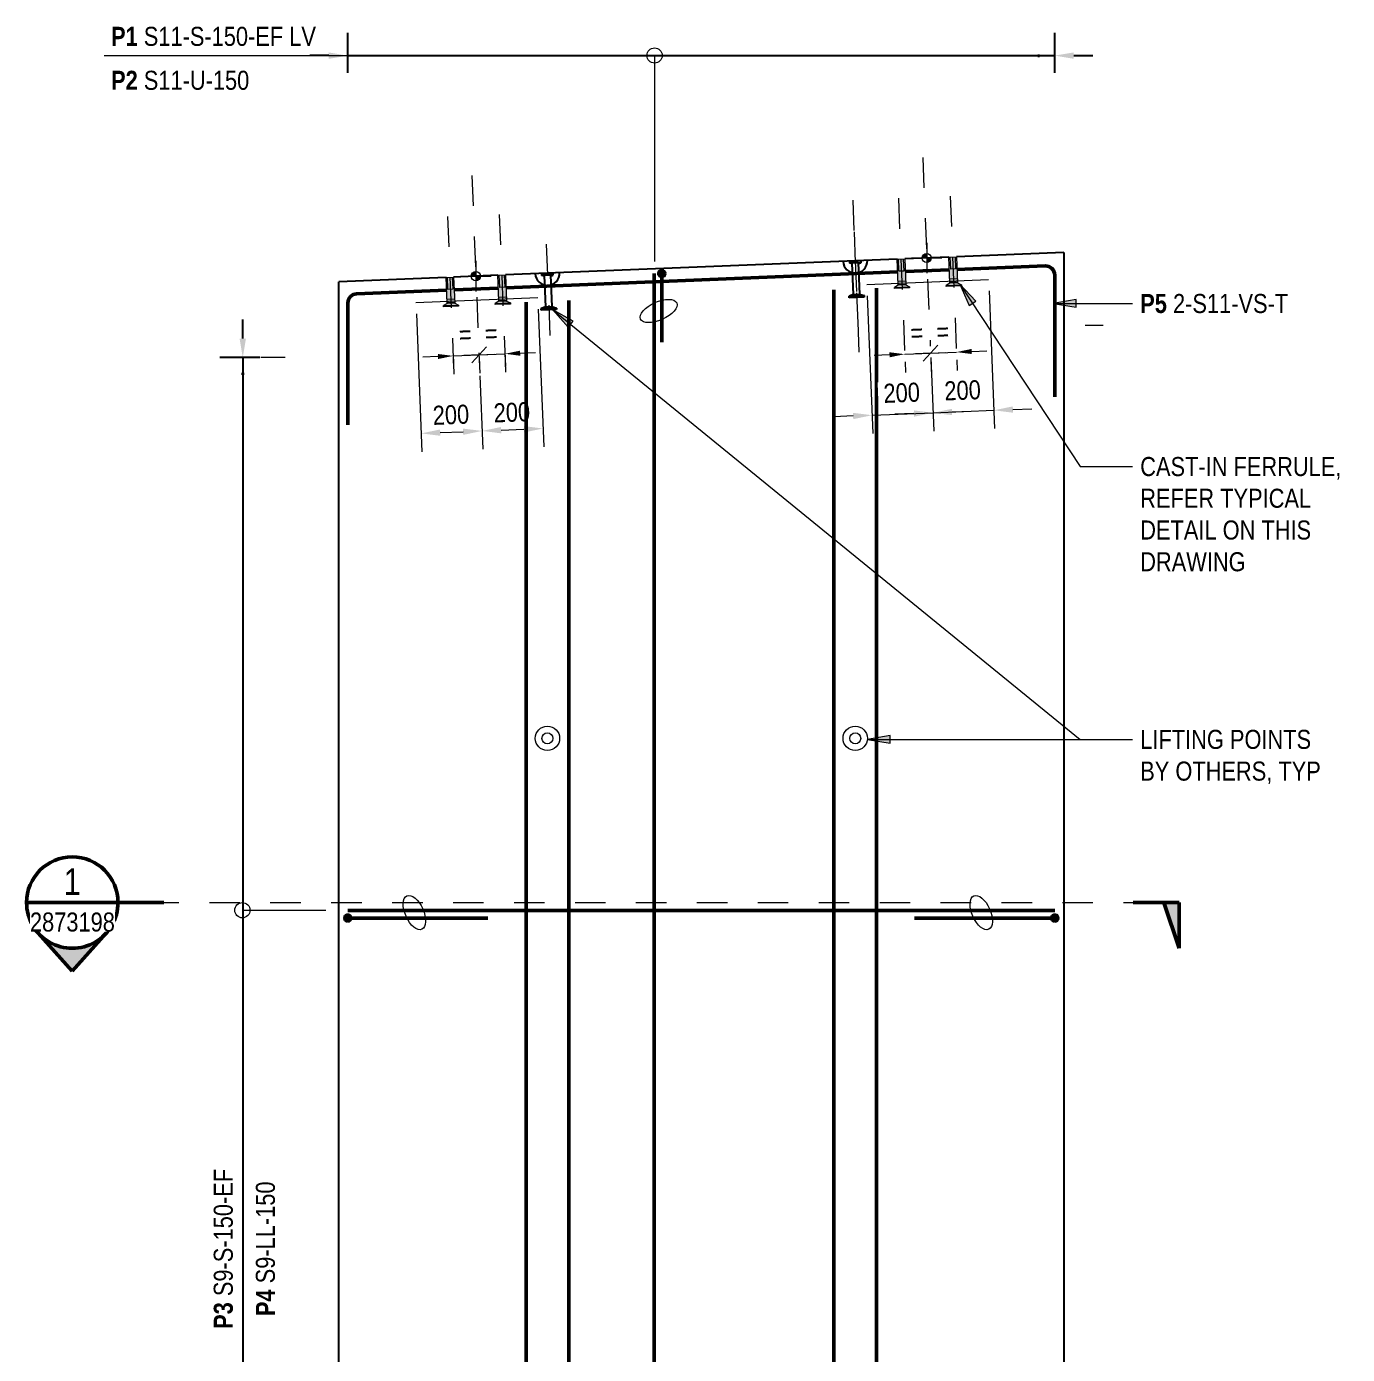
# Model space of a CAD drawing. Header units: metres. Extents: x 0.63 to 10.12, y 1.48 to 9.85.
# Drawn here: x 4.283 to 8.619, y 5.494 to 9.853 of the extents above; entities that cross this region are included whole.
import ezdxf

# ---------------------------------------------------------------- set-up
doc = ezdxf.new("R2010")
doc.units = ezdxf.units.M
for name, pattern in [('Dot_Section Line', [0.02, 0, -0.02]), ('JacobsCenter', [0.015, 0.009, -0.0015, 0.003, -0.0015]), ('JacobsDash', [0.0045, 0.003, -0.0015])]:
    doc.linetypes.add(name, pattern=pattern)
doc.layers.get('Defpoints').update_dxf_attribs({"color": 41})
for name, color, linetype, lineweight in [('A-ANNO-DIMS', 7, 'Continuous', 9), ('A-DETL', 7, 'Continuous', 13), ('A-DETL-GENF', 7, 'Continuous', 9), ('G-ANNO-SYMB', 7, 'Continuous', 9), ('G-ANNO-TEXT', 7, 'Continuous', 9)]:
    doc.layers.add(name, color=color, linetype=linetype, lineweight=lineweight)
doc.styles.add('Arial Narrow_1', font='ARIALN.TTF', dxfattribs={"height": 0.0625})
doc.styles.add('Arial Narrow_2', font='ARIALN.TTF', dxfattribs={"height": 0.0875})
doc.styles.add('Arial Narrow_B_1', font='ARIALNB.TTF', dxfattribs={"height": 0.0625})
doc.dimstyles.new('Dimension_Standard_O__mm_', dxfattribs={"dimscale": 0.3048, "dimtxt": 0.063964, "dimasz": 0.164042, "dimexe": 0.19685, "dimexo": 0.123031, "dimgap": 0.123031, "dimtad": 1, "dimdec": 0, "dimlfac": 1000, "dimzin": 0, "dimdsep": 46, "dimtxsty": 'Arial Narrow_1', "dimblk2": 'OBLIQUE', "dimsah": 1, "dimcen": 0.09, "dimaunit": 1, "dimadec": 4, "dimazin": 0, "dimtfac": 1, "dimtdec": 4, "dimtix": 1, "dimtmove": 0, "dimatfit": 3, "dimfxl": 1, "dimtvp": 1, "dimtfill": 1, "dimtolj": 1, "dimtzin": 0, "dimlwd": 18, "dimlwe": 18, "dimarcsym": 2})
doc.dimstyles.new('Dimension_Standard_O__mm__1', dxfattribs={"dimscale": 0.3048, "dimtxt": 0.063964, "dimasz": 0.164042, "dimexe": 0.19685, "dimexo": 0.123031, "dimgap": 0.123031, "dimtad": 1, "dimdec": 0, "dimlfac": 1000, "dimzin": 0, "dimdsep": 46, "dimtxsty": 'Arial Narrow_1', "dimblk1": 'OBLIQUE', "dimsah": 1, "dimcen": 0.09, "dimaunit": 1, "dimadec": 4, "dimazin": 0, "dimtfac": 1, "dimtdec": 4, "dimtix": 1, "dimtmove": 0, "dimatfit": 3, "dimfxl": 1, "dimtvp": 1, "dimtfill": 1, "dimtolj": 1, "dimtzin": 0, "dimlwd": 18, "dimlwe": 18, "dimarcsym": 2})
doc.dimstyles.new('Dimension_Standard_O__mm__2', dxfattribs={"dimscale": 0.3048, "dimtxt": 0.063964, "dimasz": 0.205052, "dimexe": 0.19685, "dimexo": 0.123031, "dimgap": 0.123031, "dimtad": 1, "dimdec": 0, "dimlfac": 1000, "dimzin": 0, "dimdsep": 46, "dimtxsty": 'Arial Narrow_1', "dimsah": 1, "dimcen": 0.09, "dimaunit": 1, "dimadec": 4, "dimazin": 0, "dimtfac": 1, "dimtdec": 4, "dimtix": 1, "dimtmove": 0, "dimatfit": 3, "dimfxl": 1, "dimtvp": 1, "dimtfill": 1, "dimtolj": 1, "dimtzin": 0, "dimlwd": 18, "dimlwe": 18, "dimarcsym": 2})
doc.dimstyles.new('Dimension_Standard_T__mm__1', dxfattribs={"dimscale": 0.3048, "dimtxt": 0.063964, "dimasz": 0.205052, "dimexe": 0.19685, "dimexo": 0.123031, "dimgap": 0.082021, "dimtad": 1, "dimdec": 0, "dimlfac": 1000, "dimzin": 0, "dimdsep": 46, "dimtxsty": 'Arial Narrow_1', "dimsah": 1, "dimcen": 0.09, "dimaunit": 1, "dimadec": 4, "dimazin": 0, "dimtfac": 1, "dimtdec": 4, "dimtix": 1, "dimtmove": 0, "dimatfit": 3, "dimfxl": 1, "dimtvp": 1, "dimtolj": 1, "dimtzin": 0, "dimlwd": 18, "dimlwe": 18, "dimarcsym": 2})
doc.dimstyles.new('Dimension_Standard_T_REO', dxfattribs={"dimscale": 0.3048, "dimtxt": 0.063964, "dimasz": 0.205052, "dimexe": 0.246063, "dimexo": 0.0625, "dimgap": 0.082021, "dimtad": 1, "dimdec": 0, "dimlfac": 1000, "dimzin": 0, "dimdsep": 46, "dimtxsty": 'Arial Narrow_1', "dimsah": 1, "dimcen": 0.09, "dimaunit": 1, "dimadec": 4, "dimazin": 0, "dimtfac": 1, "dimtdec": 4, "dimtix": 1, "dimtmove": 2, "dimatfit": 3, "dimfxl": 0.246063, "dimfxlon": 1, "dimtvp": 1, "dimtolj": 1, "dimtzin": 0, "dimlwd": 25, "dimlwe": 25, "dimarcsym": 2})

# ---------------------------------------------------------------- blocks, each defined once
blk = doc.blocks.new('Repeating Detail - N20-6253042-DRG-2873198 - TYPICAL PRECAST FASCIA PANEL DETAIL')
at = {"layer": 'A-DETL-GENF'}
blk.add_hatch(color=256, dxfattribs=at).paths.add_polyline_path([(0, 0.01), (-0.0026, 0.0097), (-0.005, 0.0087), (-0.0071, 0.0071), (-0.0087, 0.005), (-0.0097, 0.0026), (-0.01, 0), (-0.0097, -0.0026), (-0.0087, -0.005), (-0.0071, -0.0071), (-0.005, -0.0087), (-0.0026, -0.0097), (0, -0.01), (0.0026, -0.0097), (0.005, -0.0087), (0.0071, -0.0071), (0.0087, -0.005), (0.0097, -0.0026), (0.01, 0), (0.0097, 0.0026), (0.0087, 0.005), (0.0071, 0.0071), (0.005, 0.0087), (0.0026, 0.0097)])
at = {"layer": 'A-DETL-GENF', "lineweight": 50}
for start, end in [(360, 180), (180, 360)]:
    blk.add_arc((0, 0), 0.01, start, end, dxfattribs=at)
blk = doc.blocks.new('DIMBLOCK4-DRG-2873198 - TYPICAL PRECAST FASCIA PANEL DETAIL')
at = {"layer": 'A-ANNO-DIMS', "color": 0, "lineweight": 25, "transparency": 16777216}
for p, q in [((5.338, 9.7011), (5.338, 9.8321)), ((7.6579, 9.7011), (7.6579, 9.8321)), ((5.2755, 9.7571), (5.213, 9.7571)), ((5.338, 9.7571), (7.6579, 9.7571)), ((7.7204, 9.7571), (7.7829, 9.7571))]:
    blk.add_line(p, q, dxfattribs=at)
at = {"layer": 'A-ANNO-DIMS', "color": 0, "transparency": 16777216}
for points in [[(5.2755, 9.7675), (5.2755, 9.7467), (5.338, 9.7571)], [(7.7204, 9.7675), (7.7204, 9.7467), (7.6579, 9.7571)]]:
    blk.add_solid(points, dxfattribs=at)
at = {"layer": 'Defpoints', "color": 0, "transparency": 16777216}
for p in [(7.6579, 9.7571), (5.338, 9.6821), (7.6579, 9.6821)]:
    blk.add_point(p, dxfattribs=at)
at = {"layer": 'A-ANNO-DIMS', "color": 0, "lineweight": 25, "transparency": 16777216, "insert": (7.5954, 9.8143), "char_height": 0.0625, "width": 0.024367, "attachment_point": 1, "line_spacing_factor": 0.974696, "style": 'Arial Narrow_1'}
blk.add_mtext('\\A1;.', dxfattribs=at)
blk = doc.blocks.new('DIMBLOCK5-DRG-2873198 - TYPICAL PRECAST FASCIA PANEL DETAIL')
at = {"layer": 'A-ANNO-DIMS', "color": 0, "lineweight": 25, "transparency": 16777216}
for p, q in [((4.9931, 8.8285), (4.9931, 8.891)), ((5.0491, 8.766), (4.9181, 8.766)), ((4.9931, 8.766), (4.9931, 3.0714)), ((5.0491, 3.0714), (4.9181, 3.0714)), ((4.9931, 3.0089), (4.9931, 2.9464))]:
    blk.add_line(p, q, dxfattribs=at)
at = {"layer": 'A-ANNO-DIMS', "color": 0, "transparency": 16777216}
for points in [[(4.9827, 8.8285), (5.0035, 8.8285), (4.9931, 8.766)], [(4.9827, 3.0089), (5.0035, 3.0089), (4.9931, 3.0714)]]:
    blk.add_solid(points, dxfattribs=at)
at = {"layer": 'Defpoints', "color": 0, "transparency": 16777216}
for p in [(5.0681, 8.766), (4.9931, 3.0714), (5.0681, 3.0714)]:
    blk.add_point(p, dxfattribs=at)
at = {"layer": 'A-ANNO-DIMS', "color": 0, "lineweight": 25, "transparency": 16777216, "insert": (4.9353, 8.7027), "char_height": 0.0625, "width": 0.024367, "attachment_point": 1, "rotation": 90, "line_spacing_factor": 0.974696, "style": 'Arial Narrow_1'}
blk.add_mtext('\\A1;.', dxfattribs=at)
blk = doc.blocks.new('_Oblique')
at = {"color": 0, "linetype": 'ByBlock', "lineweight": -2}
blk.add_line((-0.5, -0.5), (0.5, 0.5), dxfattribs=at)
blk = doc.blocks.new('DIMBLOCK6-DRG-2873198 - TYPICAL PRECAST FASCIA PANEL DETAIL')
at = {"layer": 'A-ANNO-DIMS', "color": 0, "lineweight": 18, "transparency": 16777216}
for p, q in [((5.6336, 8.7695), (5.5836, 8.7675)), ((5.6833, 8.7782), (5.686, 8.7116)), ((5.6836, 8.7715), (5.7685, 8.7749)), ((5.7682, 8.7816), (5.7709, 8.715)), ((5.7685, 8.7749), (5.8184, 8.777))]:
    blk.add_line(p, q, dxfattribs=at)
at = {"layer": 'A-ANNO-DIMS', "color": 0, "transparency": 16777216}
blk.add_solid([(5.6333, 8.7778), (5.6339, 8.7612), (5.6836, 8.7715)], dxfattribs=at)
at = {"layer": 'Defpoints', "color": 0, "transparency": 16777216}
blk.add_point((5.7685, 8.7749), dxfattribs=at)
at = {"layer": 'A-ANNO-DIMS', "color": 0, "lineweight": 18, "transparency": 16777216, "xscale": 0.05, "yscale": 0.05, "zscale": 0.05, "rotation": 182.3116847671096}
blk.add_blockref('_Oblique', (5.7685, 8.7749), dxfattribs=at)
at = {"layer": 'A-ANNO-DIMS', "color": 0, "lineweight": 18, "transparency": 16777216, "insert": (5.7232, 8.8419), "char_height": 0.0625, "width": 0.049953, "attachment_point": 5, "rotation": 2.3117, "style": 'Arial Narrow_1', "bg_fill": 3, "box_fill_scale": 1.1, "bg_fill_color": 256, "bg_fill_true_color": 13158600, "bg_fill_transparency": 0}
blk.add_mtext('\\A1;=', dxfattribs=at)
at = {"layer": 'Defpoints', "color": 0, "transparency": 16777216}
for p in [(5.6818, 8.8157), (5.7667, 8.8191)]:
    blk.add_point(p, dxfattribs=at)
blk = doc.blocks.new('DIMBLOCK7-DRG-2873198 - TYPICAL PRECAST FASCIA PANEL DETAIL')
at = {"layer": 'A-ANNO-DIMS', "color": 0, "lineweight": 18, "transparency": 16777216}
for p, q in [((5.7685, 8.7749), (5.7185, 8.7729)), ((5.7682, 8.7816), (5.7709, 8.715)), ((5.7685, 8.7749), (5.8534, 8.7784)), ((5.8531, 8.7851), (5.8558, 8.7184)), ((5.9034, 8.7804), (5.9533, 8.7824))]:
    blk.add_line(p, q, dxfattribs=at)
at = {"layer": 'A-ANNO-DIMS', "color": 0, "transparency": 16777216}
blk.add_solid([(5.903, 8.7887), (5.9037, 8.7721), (5.8534, 8.7784)], dxfattribs=at)
at = {"layer": 'Defpoints', "color": 0, "transparency": 16777216}
blk.add_point((5.8534, 8.7784), dxfattribs=at)
at = {"layer": 'A-ANNO-DIMS', "color": 0, "lineweight": 18, "transparency": 16777216, "xscale": 0.05, "yscale": 0.05, "zscale": 0.05, "rotation": 2.311684767107929}
blk.add_blockref('_Oblique', (5.7685, 8.7749), dxfattribs=at)
at = {"layer": 'A-ANNO-DIMS', "color": 0, "lineweight": 18, "transparency": 16777216, "insert": (5.8082, 8.8453), "char_height": 0.0625, "width": 0.049953, "attachment_point": 5, "rotation": 2.3117, "style": 'Arial Narrow_1', "bg_fill": 3, "box_fill_scale": 1.1, "bg_fill_color": 256, "bg_fill_true_color": 13158600, "bg_fill_transparency": 0}
blk.add_mtext('\\A1;=', dxfattribs=at)
at = {"layer": 'Defpoints', "color": 0, "transparency": 16777216}
for p in [(5.7667, 8.8191), (5.8516, 8.8225)]:
    blk.add_point(p, dxfattribs=at)
blk = doc.blocks.new('DIMBLOCK8-DRG-2873198 - TYPICAL PRECAST FASCIA PANEL DETAIL')
at = {"layer": 'A-ANNO-DIMS', "color": 0, "lineweight": 18, "transparency": 16777216}
for p, q in [((7.1156, 8.7752), (7.0656, 8.7731)), ((7.1656, 8.7772), (7.2505, 8.7806)), ((7.2505, 8.7806), (7.3004, 8.7826)), ((7.251, 8.7662), (7.2529, 8.7206)), ((7.1666, 8.752), (7.168, 8.7172))]:
    blk.add_line(p, q, dxfattribs=at)
at = {"layer": 'A-ANNO-DIMS', "color": 0, "transparency": 16777216}
blk.add_solid([(7.1153, 8.7835), (7.1159, 8.7668), (7.1656, 8.7772)], dxfattribs=at)
at = {"layer": 'Defpoints', "color": 0, "transparency": 16777216}
blk.add_point((7.2505, 8.7806), dxfattribs=at)
at = {"layer": 'A-ANNO-DIMS', "color": 0, "lineweight": 18, "transparency": 16777216, "xscale": 0.05, "yscale": 0.05, "zscale": 0.05, "rotation": 182.3116847671082}
blk.add_blockref('_Oblique', (7.2505, 8.7806), dxfattribs=at)
at = {"layer": 'A-ANNO-DIMS', "color": 0, "lineweight": 18, "transparency": 16777216, "insert": (7.2052, 8.8476), "char_height": 0.0625, "width": 0.049953, "attachment_point": 5, "rotation": 2.3117, "style": 'Arial Narrow_1', "bg_fill": 3, "box_fill_scale": 1.1, "bg_fill_color": 256, "bg_fill_true_color": 13158600, "bg_fill_transparency": 0}
blk.add_mtext('\\A1;=', dxfattribs=at)
at = {"layer": 'Defpoints', "color": 0, "transparency": 16777216}
for p in [(7.1651, 8.7895), (7.2495, 8.8037)]:
    blk.add_point(p, dxfattribs=at)
blk = doc.blocks.new('DIMBLOCK9-DRG-2873198 - TYPICAL PRECAST FASCIA PANEL DETAIL')
at = {"layer": 'A-ANNO-DIMS', "color": 0, "lineweight": 18, "transparency": 16777216}
for p, q in [((7.2505, 8.7806), (7.2005, 8.7786)), ((7.2505, 8.7806), (7.3354, 8.784)), ((7.251, 8.7662), (7.2529, 8.7206)), ((7.3854, 8.786), (7.4353, 8.7881)), ((7.3364, 8.7588), (7.3378, 8.7241))]:
    blk.add_line(p, q, dxfattribs=at)
at = {"layer": 'A-ANNO-DIMS', "color": 0, "transparency": 16777216}
blk.add_solid([(7.385, 8.7944), (7.3857, 8.7777), (7.3354, 8.784)], dxfattribs=at)
at = {"layer": 'Defpoints', "color": 0, "transparency": 16777216}
blk.add_point((7.3354, 8.784), dxfattribs=at)
at = {"layer": 'A-ANNO-DIMS', "color": 0, "lineweight": 18, "transparency": 16777216, "xscale": 0.05, "yscale": 0.05, "zscale": 0.05, "rotation": 2.311684767109927}
blk.add_blockref('_Oblique', (7.2505, 8.7806), dxfattribs=at)
at = {"layer": 'A-ANNO-DIMS', "color": 0, "lineweight": 18, "transparency": 16777216, "insert": (7.2902, 8.851), "char_height": 0.0625, "width": 0.049953, "attachment_point": 5, "rotation": 2.3117, "style": 'Arial Narrow_1', "bg_fill": 3, "box_fill_scale": 1.1, "bg_fill_color": 256, "bg_fill_true_color": 13158600, "bg_fill_transparency": 0}
blk.add_mtext('\\A1;=', dxfattribs=at)
at = {"layer": 'Defpoints', "color": 0, "transparency": 16777216}
for p in [(7.2495, 8.8037), (7.3349, 8.7963)]:
    blk.add_point(p, dxfattribs=at)
blk = doc.blocks.new('DIMBLOCK10-DRG-2873198 - TYPICAL PRECAST FASCIA PANEL DETAIL')
at = {"layer": 'A-ANNO-DIMS', "color": 0, "lineweight": 18, "transparency": 16777216}
for p, q in [((5.5629, 8.9092), (5.5811, 8.4571)), ((5.7712, 8.7065), (5.781, 8.4652)), ((5.6412, 8.5196), (5.7161, 8.5226))]:
    blk.add_line(p, q, dxfattribs=at)
at = {"layer": 'A-ANNO-DIMS', "color": 0, "transparency": 16777216}
for points in [[(5.6407, 8.53), (5.6416, 8.5092), (5.5787, 8.5171)], [(5.7157, 8.533), (5.7165, 8.5122), (5.7785, 8.5252)]]:
    blk.add_solid(points, dxfattribs=at)
at = {"layer": 'Defpoints', "color": 0, "transparency": 16777216}
for p in [(5.5614, 8.9467), (5.7697, 8.744), (5.7785, 8.5252)]:
    blk.add_point(p, dxfattribs=at)
at = {"layer": 'A-ANNO-DIMS', "color": 0, "lineweight": 18, "transparency": 16777216, "insert": (5.6763, 8.578), "char_height": 0.0625, "width": 0.142549, "attachment_point": 5, "rotation": 2.31, "style": 'Arial Narrow_1'}
blk.add_mtext('\\A1;200', dxfattribs=at)
blk = doc.blocks.new('DIMBLOCK11-DRG-2873198 - TYPICAL PRECAST FASCIA PANEL DETAIL')
at = {"layer": 'A-ANNO-DIMS', "color": 0, "lineweight": 18, "transparency": 16777216}
for p, q in [((5.9626, 8.9253), (5.9808, 8.4733)), ((5.7712, 8.7065), (5.781, 8.4652)), ((5.841, 8.5277), (5.9159, 8.5307))]:
    blk.add_line(p, q, dxfattribs=at)
at = {"layer": 'A-ANNO-DIMS', "color": 0, "transparency": 16777216}
for points in [[(5.8406, 8.5381), (5.8414, 8.5173), (5.7785, 8.5252)], [(5.9155, 8.5411), (5.9164, 8.5203), (5.9784, 8.5332)]]:
    blk.add_solid(points, dxfattribs=at)
at = {"layer": 'Defpoints', "color": 0, "transparency": 16777216}
for p in [(5.9611, 8.9628), (5.7697, 8.744), (5.9784, 8.5332)]:
    blk.add_point(p, dxfattribs=at)
at = {"layer": 'A-ANNO-DIMS', "color": 0, "lineweight": 18, "transparency": 16777216, "insert": (5.8762, 8.586), "char_height": 0.0625, "width": 0.142549, "attachment_point": 5, "rotation": 2.31, "style": 'Arial Narrow_1'}
blk.add_mtext('\\A1;200', dxfattribs=at)
blk = doc.blocks.new('DIMBLOCK12-DRG-2873198 - TYPICAL PRECAST FASCIA PANEL DETAIL')
at = {"layer": 'A-ANNO-DIMS', "color": 0, "lineweight": 18, "transparency": 16777216}
for p, q in [((7.0427, 8.9689), (7.0609, 8.5168)), ((7.251, 8.7662), (7.2608, 8.5249)), ((7.3208, 8.5874), (7.3833, 8.5899)), ((6.9961, 8.5743), (6.9336, 8.5717)), ((7.0585, 8.5768), (7.2584, 8.5848))]:
    blk.add_line(p, q, dxfattribs=at)
at = {"layer": 'A-ANNO-DIMS', "color": 0, "transparency": 16777216}
for points in [[(7.3204, 8.5978), (7.3212, 8.577), (7.2584, 8.5848)], [(6.9957, 8.5847), (6.9965, 8.5639), (7.0585, 8.5768)]]:
    blk.add_solid(points, dxfattribs=at)
at = {"layer": 'Defpoints', "color": 0, "transparency": 16777216}
for p in [(7.0412, 9.0064), (7.2495, 8.8037), (7.2584, 8.5848)]:
    blk.add_point(p, dxfattribs=at)
at = {"layer": 'A-ANNO-DIMS', "color": 0, "lineweight": 18, "transparency": 16777216, "insert": (7.1556, 8.6502), "char_height": 0.0625, "width": 0.142549, "attachment_point": 5, "rotation": 2.31, "style": 'Arial Narrow_1', "bg_fill": 3, "box_fill_scale": 1.1, "bg_fill_color": 256, "bg_fill_true_color": 13158600, "bg_fill_transparency": 0}
blk.add_mtext('\\A1;200', dxfattribs=at)
blk = doc.blocks.new('DIMBLOCK13-DRG-2873198 - TYPICAL PRECAST FASCIA PANEL DETAIL')
at = {"layer": 'A-ANNO-DIMS', "color": 0, "lineweight": 18, "transparency": 16777216}
for p, q in [((7.4424, 8.985), (7.4606, 8.533)), ((7.251, 8.7662), (7.2608, 8.5249)), ((7.2584, 8.5848), (7.4582, 8.5929)), ((7.5207, 8.5954), (7.5831, 8.5979)), ((7.1959, 8.5823), (7.1335, 8.5798))]:
    blk.add_line(p, q, dxfattribs=at)
at = {"layer": 'A-ANNO-DIMS', "color": 0, "transparency": 16777216}
for points in [[(7.1955, 8.5927), (7.1963, 8.5719), (7.2584, 8.5848)], [(7.5202, 8.6058), (7.5211, 8.585), (7.4582, 8.5929)]]:
    blk.add_solid(points, dxfattribs=at)
at = {"layer": 'Defpoints', "color": 0, "transparency": 16777216}
for p in [(7.4409, 9.0225), (7.2495, 8.8037), (7.4582, 8.5929)]:
    blk.add_point(p, dxfattribs=at)
at = {"layer": 'A-ANNO-DIMS', "color": 0, "lineweight": 18, "transparency": 16777216, "insert": (7.3555, 8.6582), "char_height": 0.0625, "width": 0.142549, "attachment_point": 5, "rotation": 2.31, "style": 'Arial Narrow_1', "bg_fill": 3, "box_fill_scale": 1.1, "bg_fill_color": 256, "bg_fill_true_color": 13158600, "bg_fill_transparency": 0}
blk.add_mtext('\\A1;200', dxfattribs=at)
blk = doc.blocks.new('Drafting View - sectionTail-4870194-DRG-2873198 - TYPICAL PRECAST FASCIA PANEL DETAIL')
at = {"layer": 'G-ANNO-SYMB'}
blk.add_hatch(color=256, dxfattribs=at).paths.add_polyline_path([(-0.006, 0.006), (-0.004, 0), (-0.006, 0)])
at = {"layer": 'G-ANNO-SYMB', "lineweight": 50}
for p, q in [((-0.006, 0.006), (-0.006, 0)), ((-0.004, 0), (-0.006, 0.006)), ((-0.006, 0), (-0.004, 0)), ((-0.006, 0), (0, 0))]:
    blk.add_line(p, q, dxfattribs=at)
blk = doc.blocks.new('Drafting View - SectionHead-4898858-DRG-2873198 - TYPICAL PRECAST FASCIA PANEL DETAIL')
at = {"layer": 'G-ANNO-SYMB'}
h = blk.add_hatch(color=256, dxfattribs=at)
edge = h.paths.add_edge_path()
edge.add_line((-0.002, 0.009), (0.00247, 0.004))
edge.add_arc((-0.002, 0), 0.006, 41.8277, 138.1723)
edge.add_line((-0.00647, 0.004), (-0.002, 0.009))
at = {"layer": 'G-ANNO-SYMB', "lineweight": 50}
for p, q in [((-0.002, 0.009), (-0.00647, 0.004)), ((0.00247, 0.004), (-0.002, 0.009)), ((0.004, 0), (0.01, 0))]:
    blk.add_line(p, q, dxfattribs=at)
for start, end in [(360, 180), (180, 360)]:
    blk.add_arc((-0.002, 0), 0.006, start, end, dxfattribs=at)

msp = doc.modelspace()

# ---------------------------------------------------------------- hatches: boundary and pattern name
at = {"layer": 'A-DETL-GENF', "true_color": 0xffffff}
for points in [[(7.1318, 8.9926), (7.1818, 8.9947), (7.1816, 8.9982), (7.1689, 9.0046), (7.1654, 9.0901), (7.1405, 9.0891), (7.1439, 9.0036), (7.1317, 8.9961)], [(7.3017, 8.9995), (7.3517, 9.0015), (7.3515, 9.005), (7.3387, 9.0114), (7.3353, 9.0969), (7.3103, 9.0959), (7.3138, 9.0104), (7.3016, 9.003)], [(5.6515, 8.9329), (5.7015, 8.9349), (5.7013, 8.9384), (5.6885, 8.9449), (5.6851, 9.0303), (5.6601, 9.0293), (5.6636, 8.9439), (5.6514, 8.9364)], [(5.8219, 8.9398), (5.8718, 8.9418), (5.8717, 8.9453), (5.8589, 8.9517), (5.8555, 9.0372), (5.8305, 9.0362), (5.8339, 8.9507), (5.8217, 8.9433)]]:
    msp.add_hatch(color=7, dxfattribs=at).paths.add_polyline_path(points)
at = {"layer": 'A-DETL-GENF', "true_color": 0x0000ff}
for points in [[(7.2229, 9.093), (7.2379, 9.093), (7.2379, 9.108), (7.234, 9.1075), (7.2304, 9.106), (7.2273, 9.1036), (7.2249, 9.1005), (7.2234, 9.0969)], [(7.2379, 9.078), (7.2417, 9.0785), (7.2454, 9.08), (7.2485, 9.0824), (7.2509, 9.0855), (7.2524, 9.0891), (7.2529, 9.093), (7.2379, 9.093), (7.2379, 9.0785)], [(5.743, 9.0333), (5.758, 9.0333), (5.758, 9.0483), (5.7542, 9.0478), (5.7505, 9.0463), (5.7474, 9.0439), (5.7451, 9.0408), (5.7435, 9.0365), (5.7432, 9.0344)], [(5.758, 9.0183), (5.7619, 9.0188), (5.7655, 9.0203), (5.7687, 9.0227), (5.771, 9.0258), (5.7725, 9.0294), (5.773, 9.0333), (5.758, 9.0333), (5.758, 9.0188)]]:
    msp.add_hatch(color=5, dxfattribs=at).paths.add_polyline_path(points)
at = {"layer": 'G-ANNO-TEXT'}
for points in [[(7.3467, 9.0068), (7.3776, 8.9373), (7.3985, 8.9511)], [(7.6533, 8.9436), (7.7283, 8.931), (7.7283, 8.9561)], [(6.0111, 8.923), (6.0613, 8.8659), (6.0772, 8.8854)], [(7.0432, 7.5129), (7.1182, 7.5003), (7.1182, 7.5254)]]:
    msp.add_hatch(color=256, dxfattribs=at).paths.add_polyline_path(points)

# ---------------------------------------------------------------- linework, layer by layer
at = {"layer": 'A-DETL', "lineweight": 9}
for p, q in [((4.5379, 9.7571), (7.6579, 9.7571)), ((7.1405, 9.0891), (7.1654, 9.0901)), ((7.1439, 9.0036), (7.1405, 9.0891)), ((7.1466, 9.0493), (7.1449, 9.0892)), ((7.1609, 9.0899), (7.1625, 9.0499)), ((7.1654, 9.0901), (7.1689, 9.0046)), ((7.3103, 9.0959), (7.3353, 9.0969)), ((7.3138, 9.0104), (7.3103, 9.0959)), ((7.3164, 9.0561), (7.3148, 9.0961)), ((7.3308, 9.0967), (7.3324, 9.0568)), ((7.3353, 9.0969), (7.3387, 9.0114)), ((5.6601, 9.0293), (5.6851, 9.0303)), ((5.6636, 8.9439), (5.6601, 9.0293)), ((5.6662, 8.9896), (5.6646, 9.0295)), ((5.6806, 9.0302), (5.6822, 8.9902)), ((5.6851, 9.0303), (5.6885, 8.9449)), ((5.8305, 9.0362), (5.8555, 9.0372)), ((5.8339, 8.9507), (5.8305, 9.0362)), ((5.8366, 8.9964), (5.835, 9.0364)), ((5.851, 9.037), (5.8526, 8.9971)), ((5.8555, 9.0372), (5.8589, 8.9517)), ((7.1625, 9.0499), (7.1466, 9.0493)), ((7.3324, 9.0568), (7.3164, 9.0561)), ((5.6822, 8.9902), (5.6662, 8.9896)), ((5.8526, 8.9971), (5.8366, 8.9964)), ((7.1439, 9.0036), (7.1317, 8.9961)), ((7.1317, 8.9961), (7.1816, 8.9982)), ((7.1318, 8.9926), (7.1317, 8.9961)), ((7.1818, 8.9947), (7.1318, 8.9926)), ((7.1689, 9.0046), (7.1439, 9.0036)), ((7.1689, 9.0046), (7.1816, 8.9982)), ((7.1816, 8.9982), (7.1818, 8.9947)), ((7.3138, 9.0104), (7.3016, 9.003)), ((7.3016, 9.003), (7.3515, 9.005)), ((7.3017, 8.9995), (7.3016, 9.003)), ((7.3517, 9.0015), (7.3017, 8.9995)), ((7.3387, 9.0114), (7.3138, 9.0104)), ((7.3387, 9.0114), (7.3515, 9.005)), ((7.3515, 9.005), (7.3517, 9.0015)), ((5.6636, 8.9439), (5.6514, 8.9364)), ((5.6514, 8.9364), (5.7013, 8.9384)), ((5.6515, 8.9329), (5.6514, 8.9364)), ((5.7015, 8.9349), (5.6515, 8.9329)), ((5.6885, 8.9449), (5.6636, 8.9439)), ((5.6885, 8.9449), (5.7013, 8.9384)), ((5.7013, 8.9384), (5.7015, 8.9349)), ((5.8339, 8.9507), (5.8217, 8.9433)), ((5.8217, 8.9433), (5.8717, 8.9453)), ((5.8219, 8.9398), (5.8217, 8.9433)), ((5.8718, 8.9418), (5.8219, 8.9398)), ((5.8589, 8.9517), (5.8339, 8.9507)), ((5.8589, 8.9517), (5.8717, 8.9453)), ((5.8717, 8.9453), (5.8718, 8.9418))]:
    msp.add_line(p, q, dxfattribs=at)
at = {"layer": 'A-DETL', "linetype": 'JacobsCenter', "lineweight": 9}
for p, q in [((7.2245, 9.4232), (7.2495, 8.8037)), ((5.7447, 9.3635), (5.7697, 8.744)), ((7.1449, 9.289), (7.1651, 8.7895)), ((7.3147, 9.2959), (7.3349, 8.7963)), ((6.995, 9.283), (7.0152, 8.7834)), ((5.6651, 9.2293), (5.6852, 8.7297)), ((5.8349, 9.236), (5.8551, 8.7364))]:
    msp.add_line(p, q, dxfattribs=at)
at = {"layer": 'A-DETL', "color": 8, "linetype": 'JacobsCenter', "lineweight": 18, "true_color": 0x808080}
for p, q in [((6.9992, 9.1784), (7.0145, 8.7988)), ((5.989, 9.1377), (6.0043, 8.758))]:
    msp.add_line(p, q, dxfattribs=at)
at = {"layer": 'A-DETL', "color": 5, "lineweight": 9, "true_color": 0x0000ff}
for p, q in [((7.2379, 9.143), (7.2379, 9.043)), ((5.758, 9.0833), (5.758, 8.9833)), ((7.1879, 9.093), (7.2879, 9.093)), ((5.708, 9.0333), (5.808, 9.0333))]:
    msp.add_line(p, q, dxfattribs=at)
at = {"layer": 'A-DETL', "lineweight": 25}
for p, q in [((7.6879, 9.1111), (7.3353, 9.0969)), ((7.6879, 9.1111), (7.6881, 2.731)), ((7.1405, 9.0891), (5.8555, 9.0372)), ((7.3103, 9.0959), (7.1654, 9.0901)), ((5.6601, 9.0293), (5.308, 9.0151)), ((5.8305, 9.0362), (5.6851, 9.0304)), ((5.308, 2.827), (5.308, 9.0151))]:
    msp.add_line(p, q, dxfattribs=at)
at = {"layer": 'A-DETL', "color": 8, "lineweight": 25, "true_color": 0x808080}
for p, q in [((6.9851, 9.0828), (7.021, 9.0842)), ((6.9853, 9.0761), (6.9851, 9.0828)), ((7.0213, 9.0775), (6.9853, 9.0761)), ((6.9935, 9.0736), (6.9853, 9.0761)), ((6.9931, 9.0831), (7.0131, 9.0839)), ((6.9975, 8.9732), (6.9933, 9.0764)), ((7.0133, 9.0772), (7.0175, 8.974)), ((7.0134, 9.0744), (7.0213, 9.0775)), ((7.021, 9.0842), (7.0213, 9.0775)), ((5.9749, 9.042), (6.0108, 9.0435)), ((5.9751, 9.0353), (5.9749, 9.042)), ((6.0111, 9.0368), (5.9751, 9.0353)), ((5.9833, 9.0329), (5.9751, 9.0353)), ((5.9829, 9.0424), (6.0029, 9.0432)), ((5.9873, 8.9325), (5.9831, 9.0357)), ((6.0031, 9.0365), (6.0073, 8.9333)), ((6.0032, 9.0337), (6.0111, 9.0368)), ((6.0108, 9.0435), (6.0111, 9.0368)), ((6.9975, 8.9732), (6.9827, 8.9674)), ((7.0327, 8.9694), (6.9827, 8.9674)), ((6.9829, 8.9626), (6.9827, 8.9674)), ((7.0329, 8.9646), (6.9829, 8.9626)), ((6.9975, 8.9732), (7.0175, 8.974)), ((7.0179, 8.964), (6.9979, 8.9632)), ((7.0175, 8.974), (7.0327, 8.9694)), ((7.0327, 8.9694), (7.0329, 8.9646)), ((5.9873, 8.9325), (5.9725, 8.9267)), ((6.0225, 8.9287), (5.9725, 8.9267)), ((5.9727, 8.9219), (5.9725, 8.9267)), ((6.0227, 8.9239), (5.9727, 8.9219)), ((5.9873, 8.9325), (6.0073, 8.9333)), ((6.0077, 8.9233), (5.9877, 8.9225)), ((6.0073, 8.9333), (6.0225, 8.9287)), ((6.0225, 8.9287), (6.0227, 8.9239))]:
    msp.add_line(p, q, dxfattribs=at)
at = {"layer": 'A-DETL', "lineweight": 50}
for p, q in [((7.337, 9.055), (7.6267, 9.0667)), ((5.8572, 8.9953), (7.1421, 9.0471)), ((6.3431, 9.0415), (6.3431, 2.8069)), ((6.3681, 9.0415), (6.3681, 8.8161)), ((7.1671, 9.0481), (7.312, 9.054)), ((7.6579, 9.0367), (7.6579, 8.6367)), ((5.3668, 8.9755), (5.6618, 8.9874)), ((5.6868, 8.9884), (5.8322, 8.9943)), ((6.9332, 8.9881), (6.9332, 2.8835)), ((7.0729, 8.9938), (7.0729, 2.8778)), ((5.338, 8.5455), (5.338, 8.9455)), ((5.9231, 8.9474), (5.9231, 2.9242)), ((6.0628, 8.953), (6.0628, 2.9186)), ((5.3378, 6.9513), (7.6582, 6.9513)), ((5.3378, 6.9263), (5.7978, 6.9263)), ((7.6582, 6.9263), (7.1982, 6.9263))]:
    msp.add_line(p, q, dxfattribs=at)
at = {"layer": 'A-DETL', "color": 7, "lineweight": 9, "true_color": 0xffffff}
for p, q in [((7.0412, 9.0064), (7.4409, 9.0225)), ((5.5614, 8.9467), (5.9611, 8.9628)), ((7.7574, 8.8719), (7.8174, 8.8719)), ((5.1326, 8.766), (5.0526, 8.766))]:
    msp.add_line(p, q, dxfattribs=at)
at = {"layer": 'A-DETL', "linetype": 'JacobsDash', "lineweight": 9}
for p, q in [((7.3382, 9.024), (7.3133, 9.023)), ((7.1684, 9.0171), (7.1434, 9.0161)), ((7.1688, 9.0061), (7.1438, 9.0051)), ((7.3387, 9.013), (7.3137, 9.012)), ((5.688, 8.9574), (5.6631, 8.9564)), ((5.6885, 8.9464), (5.6635, 8.9454)), ((5.8584, 8.9643), (5.8334, 8.9633)), ((5.8589, 8.9533), (5.8339, 8.9523))]:
    msp.add_line(p, q, dxfattribs=at)
at = {"layer": 'A-DETL', "color": 5, "lineweight": 9, "true_color": 0x0000ff}
for centre in [(7.2379, 9.093), (5.758, 9.0333)]:
    msp.add_circle(centre, 0.015, dxfattribs=at)
at = {"layer": 'A-DETL', "color": 8, "true_color": 0x808080}
for centre, radius in [((5.993, 7.5161), 0.04), ((7.0031, 7.5161), 0.04), ((5.993, 7.5161), 0.018), ((7.0031, 7.5161), 0.018)]:
    msp.add_circle(centre, radius, dxfattribs=at)
at = {"layer": 'A-DETL', "color": 8, "lineweight": 25, "true_color": 0x808080}
for centre in [(7.0031, 9.0835), (5.9929, 9.0428)]:
    msp.add_arc(centre, 0.04, 182.31, 2.31, dxfattribs=at)
at = {"layer": 'A-DETL', "lineweight": 50}
for centre, start, end in [((7.6279, 9.0367), 0, 92.31), ((5.368, 8.9455), 92.31, 180)]:
    msp.add_arc(centre, 0.03, start, end, dxfattribs=at)
at = {"layer": 'A-DETL', "lineweight": 9}
for centre, major_axis, ratio in [((6.3578, 8.9189), (0.0594, 0.0265), 0.461538), ((5.5563, 6.9443), (-0.0245, 0.0548), 0.5), ((7.4167, 6.9443), (-0.0245, 0.0548), 0.5)]:
    msp.add_ellipse(centre, major_axis=major_axis, ratio=ratio, dxfattribs=at)
at = {"layer": 'A-DETL-GENF'}
for p, q in [((6.3681, 9.0415), (6.3681, 9.0165)), ((5.3378, 6.9263), (5.48, 6.9263)), ((7.6582, 6.9263), (7.5159, 6.9263))]:
    msp.add_line(p, q, dxfattribs=at)
at = {"layer": 'G-ANNO-SYMB', "lineweight": 50}
msp.add_line((4.2835, 6.9772), (4.5835, 6.9772), dxfattribs=at)
at = {"layer": 'G-ANNO-SYMB', "color": 7, "linetype": 'Dot_Section Line', "true_color": 0xffffff}
msp.add_line((4.4835, 6.9772), (7.9158, 6.9772), dxfattribs=at)
at = {"layer": 'G-ANNO-TEXT'}
for p, q in [((6.3446, 9.7576), (6.3446, 9.0819)), ((6.3446, 9.0819), (6.3446, 9.0818)), ((7.3467, 9.0068), (7.3776, 8.9373)), ((7.3985, 8.9511), (7.3467, 9.0068)), ((7.3776, 8.9373), (7.3985, 8.9511)), ((7.7283, 8.9561), (7.6533, 8.9436)), ((7.6533, 8.9436), (7.7283, 8.931)), ((7.6533, 8.9436), (7.9135, 8.9436)), ((7.7283, 8.931), (7.7283, 8.9561)), ((6.0111, 8.923), (6.0613, 8.8659)), ((6.0772, 8.8854), (6.0111, 8.923)), ((6.0613, 8.8659), (6.0772, 8.8854)), ((7.7416, 8.4084), (7.9135, 8.4084)), ((7.1182, 7.5254), (7.0432, 7.5129)), ((7.0432, 7.5129), (7.1182, 7.5003)), ((7.0432, 7.5129), (7.9135, 7.5129)), ((7.1182, 7.5003), (7.1182, 7.5254)), ((7.7416, 7.5129), (7.9135, 7.5129)), ((4.9917, 6.952), (5.2656, 6.952))]:
    msp.add_line(p, q, dxfattribs=at)
for centre in [(6.3446, 9.7576), (4.9917, 6.952)]:
    msp.add_circle(centre, 0.025, dxfattribs=at)

# ---------------------------------------------------------------- block references
at = {"layer": 'A-DETL-GENF'}
for p, rotation in [((6.3681, 9.0415), 180), ((5.3378, 6.9263), 270)]:
    msp.add_blockref('Repeating Detail - N20-6253042-DRG-2873198 - TYPICAL PRECAST FASCIA PANEL DETAIL', p, dxfattribs=dict(at, rotation=rotation))
at = {"layer": 'A-DETL-GENF', "extrusion": (0, 0, -1), "rotation": 270}
msp.add_blockref('Repeating Detail - N20-6253042-DRG-2873198 - TYPICAL PRECAST FASCIA PANEL DETAIL', (-7.6582, 6.9263), dxfattribs=at)
at = {"layer": 'G-ANNO-SYMB', "lineweight": 50, "extrusion": (0, 0, -1), "xscale": 24.99999999999999, "yscale": 24.99999999999999, "zscale": 24.99999999999999, "rotation": 180}
msp.add_blockref('Drafting View - SectionHead-4898858-DRG-2873198 - TYPICAL PRECAST FASCIA PANEL DETAIL', (-4.4835, 6.9772), dxfattribs=at)
at = {"layer": 'G-ANNO-SYMB', "lineweight": 50, "xscale": 24.99999999999999, "yscale": 24.99999999999999, "zscale": 24.99999999999999, "rotation": 180}
msp.add_blockref('Drafting View - sectionTail-4870194-DRG-2873198 - TYPICAL PRECAST FASCIA PANEL DETAIL', (7.9158, 6.9772), dxfattribs=at)

# ---------------------------------------------------------------- texts
at = {"layer": 'G-ANNO-TEXT', "char_height": 0.0625, "attachment_point": 1, "bg_fill": 3, "box_fill_scale": 1, "bg_fill_color": 256, "bg_fill_transparency": 0}
for s, insert, style in [('P1 ', (4.5608, 9.8516), 'Arial Narrow_B_1'), ('P2 ', (4.5608, 9.7074), 'Arial Narrow_B_1'), ('P5', (7.9385, 8.9748), 'Arial Narrow_B_1'), ('CAST-IN FERRULE, ', (7.9385, 8.4396), 'Arial Narrow_1'), ('REFER TYPICAL ', (7.9385, 8.3355), 'Arial Narrow_1'), ('DETAIL ON THIS ', (7.9385, 8.2313), 'Arial Narrow_1'), ('DRAWING', (7.9385, 8.1271), 'Arial Narrow_1'), ('LIFTING POINTS ', (7.9385, 7.5441), 'Arial Narrow_1'), ('BY OTHERS, TYP', (7.9385, 7.44), 'Arial Narrow_1')]:
    msp.add_mtext(s, dxfattribs=dict(at, insert=insert, style=style))

# ---------------------------------------------------------------- dimensions: what is measured, and where the dimension line sits
at = {"layer": 'A-ANNO-DIMS', "lineweight": 25}
dim = msp.add_linear_dim(base=(7.6579, 9.7571), p1=(5.338, 9.6821), p2=(7.6579, 9.6821), text='.', dimstyle='Dimension_Standard_T_REO', override={"dimpost": '<>', "dimfxl": 2.319818}, dxfattribs=at)
dim.commit()
dim.dimension.update_dxf_attribs({"geometry": 'DIMBLOCK4-DRG-2873198 - TYPICAL PRECAST FASCIA PANEL DETAIL', "text_midpoint": (7.6076, 9.7726), "dimtype": 160})
dim = msp.add_linear_dim(base=(4.9931, 3.0714), p1=(5.0681, 8.766), p2=(5.0681, 3.0714), angle=90, text='.', dimstyle='Dimension_Standard_T_REO', override={"dimpost": '<>', "dimfxl": 5.694665}, dxfattribs=at)
dim.commit()
dim.dimension.update_dxf_attribs({"geometry": 'DIMBLOCK5-DRG-2873198 - TYPICAL PRECAST FASCIA PANEL DETAIL', "text_midpoint": (4.977, 8.7149), "dimtype": 160, "text_rotation": 90})

# ---------------------------------------------------------------- next in the draw order: texts
at = {"layer": 'G-ANNO-SYMB', "insert": (4.4053, 7.0896), "char_height": 0.0875, "attachment_point": 1, "style": 'Arial Narrow_2', "bg_fill": 3, "box_fill_scale": 1, "bg_fill_color": 256, "bg_fill_transparency": 0}
msp.add_mtext('1', dxfattribs=at)
at = {"layer": 'G-ANNO-SYMB', "insert": (4.2946, 6.9446), "char_height": 0.0625, "attachment_point": 1, "style": 'Arial Narrow_1', "bg_fill": 3, "box_fill_scale": 1, "bg_fill_color": 256, "bg_fill_true_color": 13158600, "bg_fill_transparency": 0}
msp.add_mtext('2873198', dxfattribs=at)
at = {"layer": 'G-ANNO-TEXT', "char_height": 0.0625, "attachment_point": 1, "style": 'Arial Narrow_1', "bg_fill": 3, "box_fill_scale": 1, "bg_fill_color": 256, "bg_fill_transparency": 0}
for s, insert in [('S11-S-150-EF LV', (4.6682, 9.8516)), ('S11-U-150', (4.6682, 9.7074)), (' 2-S11-VS-T', (8.0262, 8.9748))]:
    msp.add_mtext(s, dxfattribs=dict(at, insert=insert))
at = {"layer": 'G-ANNO-TEXT', "char_height": 0.0625, "attachment_point": 1, "rotation": 90, "style": 'Arial Narrow_B_1', "bg_fill": 3, "box_fill_scale": 1, "bg_fill_color": 256, "bg_fill_transparency": 0}
for s, insert in [('P4 ', (5.036, 5.6199)), ('P3 ', (4.8978, 5.5778))]:
    msp.add_mtext(s, dxfattribs=dict(at, insert=insert))

# ---------------------------------------------------------------- next in the draw order: dimensions: what is measured, and where the dimension line sits
at = {"layer": 'A-ANNO-DIMS', "lineweight": 18}
for base, p1, p2, override, picture, middle in [((5.7685, 8.7749), (5.6818, 8.8157), (5.7667, 8.8191), {"dimpost": '<>', "dimfxl": 0.084988}, 'DIMBLOCK6-DRG-2873198 - TYPICAL PRECAST FASCIA PANEL DETAIL', (5.7232, 8.8419)), ((7.2505, 8.7806), (7.1651, 8.7895), (7.2495, 8.8037), {"dimpost": '<>', "dimfxl": 0.085674}, 'DIMBLOCK8-DRG-2873198 - TYPICAL PRECAST FASCIA PANEL DETAIL', (7.2052, 8.8476))]:
    dim = msp.add_linear_dim(base=base, p1=p1, p2=p2, angle=2.3117, text='=', dimstyle='Dimension_Standard_O__mm_', override=override, dxfattribs=at)
    dim.commit()
    dim.dimension.update_dxf_attribs({"geometry": picture, "text_midpoint": middle})

# ---------------------------------------------------------------- next in the draw order: texts
at = {"layer": 'G-ANNO-TEXT', "char_height": 0.0625, "attachment_point": 1, "rotation": 90, "style": 'Arial Narrow_1', "bg_fill": 3, "box_fill_scale": 1, "bg_fill_color": 256, "bg_fill_transparency": 0}
for s, insert in [('S9-S-150-EF', (4.8978, 5.6853)), ('S9-LL-150 ', (5.036, 5.7274))]:
    msp.add_mtext(s, dxfattribs=dict(at, insert=insert))

# ---------------------------------------------------------------- next in the draw order: dimensions: what is measured, and where the dimension line sits
at = {"layer": 'A-ANNO-DIMS', "lineweight": 18}
for base, p1, p2, override, picture, middle in [((7.3354, 8.784), (7.2495, 8.8037), (7.3349, 8.7963), {"dimpost": '<>', "dimfxl": 0.0857}, 'DIMBLOCK9-DRG-2873198 - TYPICAL PRECAST FASCIA PANEL DETAIL', (7.2902, 8.851)), ((5.8534, 8.7784), (5.7667, 8.8191), (5.8516, 8.8225), {"dimpost": '<>', "dimfxl": 0.085012}, 'DIMBLOCK7-DRG-2873198 - TYPICAL PRECAST FASCIA PANEL DETAIL', (5.8082, 8.8453))]:
    dim = msp.add_linear_dim(base=base, p1=p1, p2=p2, angle=2.3117, text='=', dimstyle='Dimension_Standard_O__mm__1', override=override, dxfattribs=at)
    dim.commit()
    dim.dimension.update_dxf_attribs({"geometry": picture, "text_midpoint": middle})

# ---------------------------------------------------------------- next in the draw order: linework, layer by layer
at = {"layer": 'G-ANNO-TEXT'}
for p, q in [((7.3467, 9.0068), (7.7416, 8.4084)), ((6.0111, 8.923), (7.7416, 7.5129))]:
    msp.add_line(p, q, dxfattribs=at)

# ---------------------------------------------------------------- next in the draw order: dimensions: what is measured, and where the dimension line sits
at = {"layer": 'A-ANNO-DIMS', "lineweight": 18}
for base, p1, p2, override, picture, middle in [((5.7785, 8.5252), (5.5614, 8.9467), (5.7697, 8.744), {"dimpost": '<>', "dimfxl": 0.290651}, 'DIMBLOCK10-DRG-2873198 - TYPICAL PRECAST FASCIA PANEL DETAIL', (5.6763, 8.578)), ((5.9784, 8.5332), (5.7697, 8.744), (5.9611, 8.9628), {"dimpost": '<>', "dimfxl": 0.29066}, 'DIMBLOCK11-DRG-2873198 - TYPICAL PRECAST FASCIA PANEL DETAIL', (5.8762, 8.586))]:
    dim = msp.add_linear_dim(base=base, p1=p1, p2=p2, angle=2.31, dimstyle='Dimension_Standard_T__mm__1', override=override, dxfattribs=at)
    dim.commit()
    dim.dimension.update_dxf_attribs({"geometry": picture, "text_midpoint": middle})

# ---------------------------------------------------------------- next in the draw order: dimensions: what is measured, and where the dimension line sits
dim = msp.add_linear_dim(base=(7.2584, 8.5848), p1=(7.0412, 9.0064), p2=(7.2495, 8.8037), angle=2.31, dimstyle='Dimension_Standard_O__mm__2', override={"dimpost": '<>', "dimfxl": 0.290659}, dxfattribs=at)
dim.commit()
dim.dimension.update_dxf_attribs({"geometry": 'DIMBLOCK12-DRG-2873198 - TYPICAL PRECAST FASCIA PANEL DETAIL', "text_midpoint": (7.1556, 8.6502)})

# ---------------------------------------------------------------- next in the draw order: dimensions: what is measured, and where the dimension line sits
dim = msp.add_linear_dim(base=(7.4582, 8.5929), p1=(7.2495, 8.8037), p2=(7.4409, 9.0225), angle=2.31, dimstyle='Dimension_Standard_O__mm__2', override={"dimpost": '<>', "dimfxl": 0.290667}, dxfattribs=at)
dim.commit()
dim.dimension.update_dxf_attribs({"geometry": 'DIMBLOCK13-DRG-2873198 - TYPICAL PRECAST FASCIA PANEL DETAIL', "text_midpoint": (7.3555, 8.6582)})

doc.saveas('drawing.dxf')
